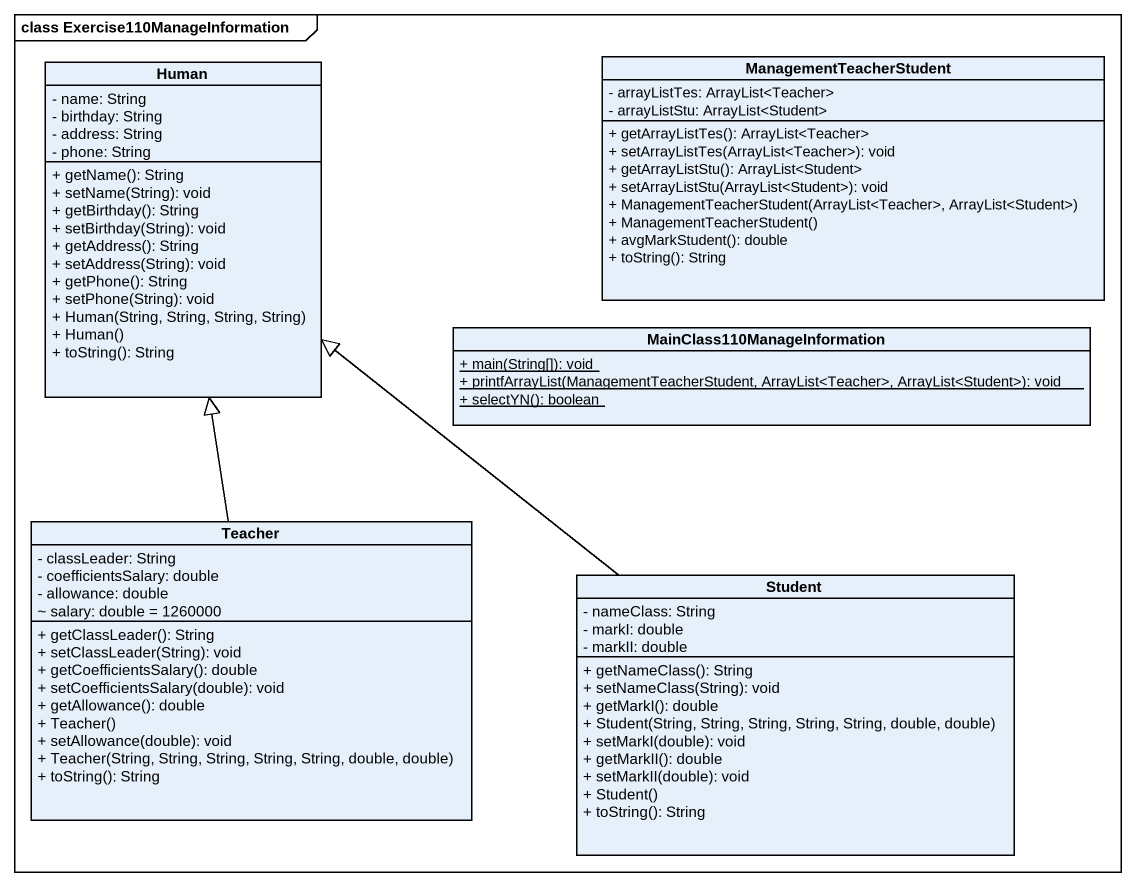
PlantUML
@startuml
mainframe class Exercise110ManageInformation
hide circle
hide empty members
skinparam classAttributeIconSize 0
class Human {
  - name: String
  - birthday: String
  - address: String
  - phone: String
  + getName(): String
  + setName(String): void
  + getBirthday(): String
  + setBirthday(String): void
  + getAddress(): String
  + setAddress(String): void
  + getPhone(): String
  + setPhone(String): void
  + Human(String, String, String, String)
  + Human()
  + toString(): String
}
class ManagementTeacherStudent {
  - arrayListTes: ArrayList<Teacher>
  - arrayListStu: ArrayList<Student>
  + getArrayListTes(): ArrayList<Teacher>
  + setArrayListTes(ArrayList<Teacher>): void
  + getArrayListStu(): ArrayList<Student>
  + setArrayListStu(ArrayList<Student>): void
  + ManagementTeacherStudent(ArrayList<Teacher>, ArrayList<Student>)
  + ManagementTeacherStudent()
  + avgMarkStudent(): double
  + toString(): String
}
class "MainClass110ManageInformation" as MainClass110ManageInformatio {
  {static} + main(String[]): void
  {static} + printfArrayList(ManagementTeacherStudent, ArrayList<Teacher>, ArrayList<Student>): void
  {static} + selectYN(): boolean
}
class Teacher {
  - classLeader: String
  - coefficientsSalary: double
  - allowance: double
  ~ salary: double = 1260000
  + getClassLeader(): String
  + setClassLeader(String): void
  + getCoefficientsSalary(): double
  + setCoefficientsSalary(double): void
  + getAllowance(): double
  + Teacher()
  + setAllowance(double): void
  + Teacher(String, String, String, String, String, double, double)
  + toString(): String
}
class Student {
  - nameClass: String
  - markI: double
  - markII: double
  + getNameClass(): String
  + setNameClass(String): void
  + getMarkI(): double
  + Student(String, String, String, String, String, double, double)
  + setMarkI(double): void
  + getMarkII(): double
  + setMarkII(double): void
  + Student()
  + toString(): String
}
Teacher -up-|> Human
Student -up-|> Human
@enduml
